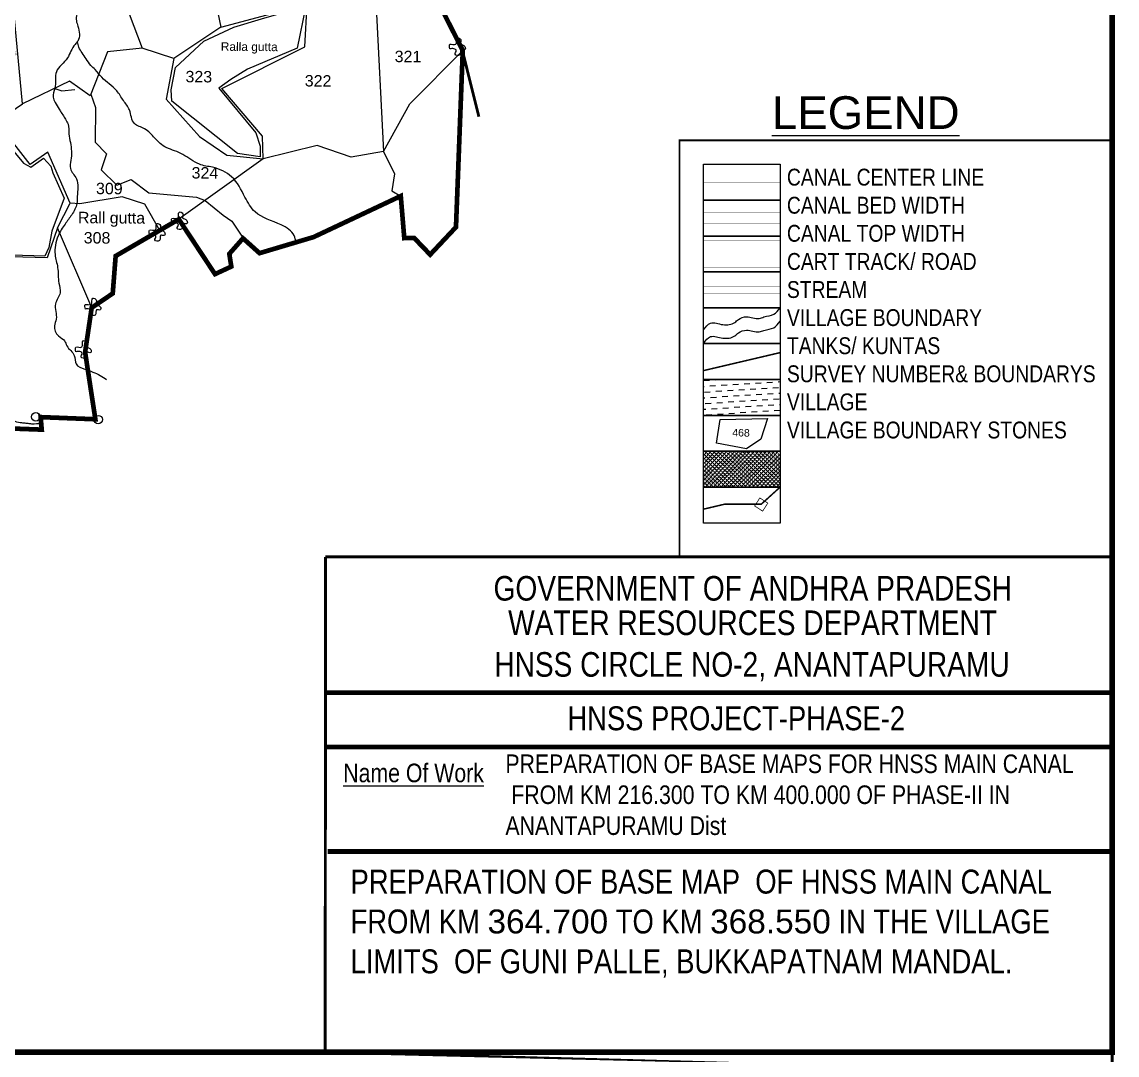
# Model space of a CAD drawing. Header units: feet. Extents: x 810988 to 816268, y 1577255 to 1582517.
# Drawn here: x 814308 to 816178, y 1578014 to 1579777 of the extents above; entities that cross this region are included whole.
import ezdxf
from ezdxf.enums import TextEntityAlignment as Align

# ---------------------------------------------------------------- set-up
doc = ezdxf.new("R2010")
doc.units = ezdxf.units.FT
doc.header["$LTSCALE"] = 15
doc.header["$MEASUREMENT"] = 0
doc.linetypes.add('ACAD_ISO02W100', pattern=[15, 12, -3])
doc.linetypes.add('HIDDEN2', pattern=[0.1875, 0.125, -0.0625])
for name, color, linetype in [('CANAL1', 7, 'Continuous'), ('CSMark', 72, 'Continuous'), ('FRAME 025', 7, 'Continuous'), ('HILL', 17, 'Continuous'), ('PLOT', 7, 'Continuous'), ('PLOT NO', 7, 'Continuous'), ('ROADS', 6, 'HIDDEN2'), ('STRUCTURE', 5, 'Continuous'), ('TABLE', 7, 'Continuous'), ('tank', 4, 'Continuous'), ('TANKS-STREAM', 4, 'Continuous'), ('TEXT', 1, 'Continuous'), ('text2', 7, 'Continuous'), ('TITLEBLOCK', 7, 'Continuous'), ('VILLAGE', 30, 'Continuous'), ('VILLAGE STONES', 240, 'Continuous')]:
    doc.layers.add(name, color=color, linetype=linetype)
doc.layers.add('VILLAGE BOUNDRY', color=5, linetype='HIDDEN2', lineweight=100)
doc.styles.add('A', font='arial.ttf')
doc.styles.add('ARIALN', font='ARIALN.TTF')
doc.styles.get("Standard").update_dxf_attribs({"font": 'arial.ttf'})
doc.linetypes.add('DOTS', pattern='A,1e-06,-3,["●",Standard,S=3,R=0,X=-1.25,Y=-1.25],-3', length=6.000001)
doc.dimstyles.get("Standard").update_dxf_attribs({"dimtxt": 0.18, "dimasz": 35, "dimexe": 0.18, "dimexo": 0.0625, "dimgap": 0.09, "dimtad": 0, "dimtih": 1, "dimtoh": 1, "dimdec": 4, "dimzin": 0, "dimdsep": 46, "dimtxsty": 'Standard', "dimcen": 0.09, "dimadec": 0, "dimazin": 0, "dimtfac": 1, "dimtdec": 4, "dimtofl": 0, "dimtmove": 0, "dimatfit": 3, "dimfxl": 1, "dimtolj": 1, "dimtzin": 0, "dimarcsym": 0})

# ---------------------------------------------------------------- blocks, each defined once
blk = doc.blocks.new('SP')
at = {"layer": 'STRUCTURE'}
h = blk.add_hatch(dxfattribs=at)
h.set_pattern_fill('DASH', color=256, scale=8, style=0)
h.set_pattern_definition([(0, (0, 0), (1, 1), [1, -1])])
edge = h.paths.add_edge_path()
edge.add_spline(control_points=[(769825.6998846318, 1706742.149716115), (769825.2538849328, 1706741.843835173), (769823.8040903579, 1706740.84951941), (769820.9116115965, 1706740.271124796), (769817.0237254978, 1706739.724816793), (769811.4058651323, 1706738.909695662), (769803.9999883493, 1706739.727929385), (769798.3893081942, 1706740.999362314), (769795.6105873373, 1706741.629046613)], knot_values=[0, 0, 0, 0, 1.613557225511201, 5.245130249365884, 8.62497580946186, 13.47012412667009, 22.1902159530602, 30.74637742218671, 30.74637742218671, 30.74637742218671, 30.74637742218671], degree=3, periodic=0)
edge.add_line((769795.6105873375, 1706741.629046612), (769792.6105873379, 1706739.629046612))
edge.add_line((769792.6105873379, 1706739.629046612), (769732.6105873376, 1706739.629046612))
edge.add_line((769732.6105873376, 1706739.629046612), (769729.6105873374, 1706741.629046612))
edge.add_spline(control_points=[(769729.6105873374, 1706741.629046612), (769726.8509375289, 1706740.920438928), (769721.2787648587, 1706739.489647107), (769713.899210699, 1706738.460716713), (769708.2604048095, 1706739.11542709), (769704.3585304887, 1706739.550728751), (769701.4507450095, 1706740.04646792), (769699.9732063155, 1706740.999068337), (769699.5186717048, 1706741.292116404)], knot_values=[0, 0, 0, 0, 8.556161469055684, 17.27625329548356, 22.12140161274031, 25.50124717275726, 29.13282019658805, 30.74637742212953, 30.74637742212953, 30.74637742212953, 30.74637742212953], degree=3, periodic=0)
edge.add_line((769699.5186717048, 1706741.292116404), (769699.5186717048, 1706722.106659352))
edge.add_spline(control_points=[(769699.5212900428, 1706722.10837711), (769699.9672897417, 1706722.414258052), (769701.4170843166, 1706723.408573815), (769704.3095630779, 1706723.986968429), (769708.1974491772, 1706724.533276432), (769713.8153095418, 1706725.348397563), (769721.2211863253, 1706724.530163841), (769726.8318664806, 1706723.258730911), (769729.6105873373, 1706722.629046612)], knot_values=[0, 0, 0, 0, 1.613557225511201, 5.245130249365884, 8.62497580946186, 13.47012412667009, 22.1902159530602, 30.74637742218671, 30.74637742218671, 30.74637742218671, 30.74637742218671], degree=3, periodic=0)
edge.add_line((769729.610587337, 1706722.629046612), (769732.6105873372, 1706724.629046612))
edge.add_line((769732.6105873372, 1706724.629046612), (769792.6105873372, 1706724.629046612))
edge.add_line((769792.6105873372, 1706724.629046612), (769795.6105873372, 1706722.629046612))
edge.add_spline(control_points=[(769795.6105873372, 1706722.629046612), (769798.3702371457, 1706723.337654297), (769803.9424098157, 1706724.768446117), (769811.3219639753, 1706725.797376512), (769816.9607698652, 1706725.142666135), (769820.8626441859, 1706724.707364474), (769823.7704296648, 1706724.211625304), (769825.247968359, 1706723.259024888), (769825.7025029698, 1706722.965976821)], knot_values=[0, 0, 0, 0, 8.556161469055684, 17.27625329548356, 22.12140161274031, 25.50124717275726, 29.13282019658805, 30.74637742212953, 30.74637742212953, 30.74637742212953, 30.74637742212953], degree=3, periodic=0)
edge.add_line((769825.7025029698, 1706722.965976821), (769825.6998846318, 1706742.149716115))
h.paths.add_polyline_path([(769764.1611842603, 1706732.129046612, -1), (769761.0599904143, 1706732.129046612, -1)], flags=0)
h.paths.add_polyline_path([(769761.0599904143, 1706732.129046612, 1), (769764.1611842603, 1706732.129046612, 1)], flags=16)
at = {"layer": 'STRUCTURE', "const_width": 0.6280741461245082}
for points in [[(769726.6105873373, 1706747.629046612), (769726.6105873373, 1706743.629046612), (769732.6105873373, 1706739.629046612), (769792.6105873373, 1706739.629046612), (769798.6105873373, 1706743.629046612), (769798.6105873373, 1706747.629046612)], [(769726.6105873373, 1706716.629046612), (769726.6105873373, 1706720.629046612), (769732.6105873373, 1706724.629046612), (769792.6105873373, 1706724.629046612), (769798.6105873373, 1706720.629046612), (769798.6105873373, 1706716.629046612)]]:
    blk.add_lwpolyline(points, dxfattribs=at)
at = {"layer": 'STRUCTURE', "color": 3}
blk.add_lwpolyline([(769732.6105873373, 1706724.629046612), (769792.6105873373, 1706724.629046612)], dxfattribs=at)
blk.add_lwpolyline([(769732.6105873373, 1706724.629046612), (769792.6105873373, 1706724.629046612)], dxfattribs=at)
at = {"layer": 'STRUCTURE', "color": 0}
blk.add_circle((769762.6105873373, 1706732.129046612), 1.550596922985278, dxfattribs=at)
at = {"layer": 'STRUCTURE'}
for points in [[(769699.5186717048, 1706741.292116404), (769700.9097938648, 1706740.474592058), (769704.4282628357, 1706739.575315278), (769707.783299273, 1706739.166553105), (769712.611174137, 1706738.757790932), (769721.284772164, 1706739.657067712), (769729.6105873374, 1706741.629046612)], [(769699.5212900428, 1706722.10837711), (769700.8885521383, 1706722.96520923), (769704.3799676977, 1706723.964378895), (769707.7219941987, 1706724.468576154), (769712.536261067, 1706725.014741639), (769721.2319618064, 1706724.362982395), (769729.6105873373, 1706722.629046612)], [(769825.6998846318, 1706742.149716115), (769824.3326225362, 1706741.292883995), (769820.8412069769, 1706740.29371433), (769817.4991804758, 1706739.789517071), (769812.6849136075, 1706739.243351586), (769803.9892128682, 1706739.89511083), (769795.6105873373, 1706741.629046613)], [(769825.7025029698, 1706722.965976821), (769824.3113808098, 1706723.783501166), (769820.7929118389, 1706724.682777947), (769817.4378754016, 1706725.09154012), (769812.6100005376, 1706725.500302293), (769803.9364025106, 1706724.601025512), (769795.6105873372, 1706722.629046612)]]:
    blk.add_spline(points, degree=3, dxfattribs=at)
at = {"layer": 'STRUCTURE', "color": 0}
blk.add_text('STREAM', height=5, dxfattribs=at).set_placement((769684.2926106098, 1706732.094091512), align=Align.MIDDLE_CENTER)
for points in [[(769727.4360020272, 1706732.129046612), (769700.7611537643, 1706732.129046612)], [(769824.3666876926, 1706732.129046612), (769800.5131945858, 1706732.129046612)]]:
    blk.add_leader(points, dimstyle='Standard', override={"dimasz": 10, "dimgap": 0.09, "dimtad": 0}, dxfattribs=at)

msp = doc.modelspace()

# ---------------------------------------------------------------- hatches: boundary and pattern name
at = {"layer": 'tank'}
h = msp.add_hatch(dxfattribs=at)
h.set_pattern_fill('DASH', color=256, scale=77.76325537495768, angle=3.540536199359491, style=0)
h.set_pattern_definition([(3.540536199359492, (320570.8938304806, 493001.993240368), (9.101573376827833, 10.3021349010622), [9.72040692186971, -9.72040692186971])])
h.paths.add_polyline_path([(815471.9643763278, 1579166.34868265), (815602.5405417093, 1579166.34868265), (815602.5405417093, 1579105.123123745), (815471.9643763278, 1579105.123123745)])
at = {"layer": 'VILLAGE', "linetype": 'Continuous'}
h = msp.add_hatch(dxfattribs=at)
h.set_pattern_fill('SACNCR', color=256, scale=52.23097327089438, angle=1.530319929093559, style=0)
h.set_pattern_definition([(46.53031992909357, (320570.8938304806, 493001.993240368), (-3.553690313155244, 3.368753931092181), []), (46.53031992909357, (320574.3550526164, 493002.0857085593), (-3.553690313155244, 3.368753931092181), [0, -4.896653744146348])])
h.paths.add_polyline_path([(815471.9643763278, 1579043.897564839), (815602.5405417093, 1579043.897564839), (815602.5405417093, 1578982.672005934), (815471.9643763278, 1578982.672005934)])

# ---------------------------------------------------------------- linework, layer by layer
at = {"layer": 'CANAL1', "color": 1, "linetype": 'HIDDEN2', "ltscale": 100, "const_width": 0.6400000000000001}
msp.add_lwpolyline([(815471.9643763278, 1579503.089256629), (815602.5405417093, 1579503.089256629)], dxfattribs=at)
at = {"layer": 'CANAL1', "color": 5, "ltscale": 100, "const_width": 0.6400000000000001}
for points in [[(815602.5405417093, 1579451.463697724), (815471.9643763278, 1579451.463697724)], [(815602.5405417093, 1579432.263697723), (815471.9643763278, 1579432.263697723)]]:
    msp.add_lwpolyline(points, dxfattribs=at)
at = {"layer": 'CANAL1', "color": 1, "ltscale": 100, "const_width": 0.6400000000000001}
for points in [[(815602.5405417093, 1579403.038138818), (815471.9643763278, 1579403.038138818)], [(815602.5405417093, 1579358.238138818), (815471.9643763278, 1579358.238138818)]]:
    msp.add_lwpolyline(points, dxfattribs=at)
at = {"layer": 'CSMark', "color": 5, "const_width": 3.2}
msp.add_lwpolyline([(816169.7245630608, 1579574.505845165), (815430.94985297, 1579574.505845165), (815430.94985297, 1578863.635671076), (816169.7245630608, 1578863.635671076)], close=True, dxfattribs=at)
at = {"layer": 'CSMark', "color": 5, "const_width": 5}
for points in [[(816169.4833407077, 1578863.635671076), (816169.4833407089, 1578018.697810732), (814826.0460013024, 1578018.810956524), (814826.8332752325, 1578863.635671076)], [(814826.2872236543, 1578863.635671076), (816169.7245630608, 1578863.635671076)]]:
    msp.add_lwpolyline(points, dxfattribs=at)
at = {"layer": 'FRAME 025', "lineweight": -3, "const_width": 8.161089573577247}
for points in [[(814826.0460013024, 1578631.913586949), (816169.4833407089, 1578631.913586949)], [(814826.0460013024, 1578539.238467407), (816169.4833407089, 1578539.238467407)], [(814830.3814563161, 1578361.109890221), (816173.8187957226, 1578361.109890221)]]:
    msp.add_lwpolyline(points, dxfattribs=at)
at = {"layer": 'HILL'}
for points in [[(814618.7172144662, 1579743.67277813), (814670.3546389751, 1579767.575892822), (814717.2395490016, 1579781.575624454), (814746.7121619335, 1579790.376082242), (814792.6588092797, 1579801.030285795), (814778.3214733017, 1579731.523283503), (814693.6428511739, 1579695.929418572), (814665.153432123, 1579678.439342891), (814644.736250307, 1579663.526341753), (814707.6207664637, 1579587.257528749), (814714.8285414746, 1579564.417384405), (814714.9176153468, 1579546.539383462), (814676.5996061856, 1579551.980150293), (814564.0485328449, 1579641.38527544), (814563.0229365213, 1579660.86713972), (814570.7129494908, 1579698.785899649), (814618.7172144662, 1579743.67277813)], [(814277.6913813265, 1579575.94845075), (814310.9201312162, 1579535.667084244), (814323.342592157, 1579528.632548442), (814345.3257038431, 1579543.9613639), (814357.9790973082, 1579530.701518126), (814360.9386612516, 1579519.102671933), (814380.487385668, 1579475.589077047), (814359.6379737275, 1579419.622529526), (814354.1642709431, 1579391.927817745), (814347.6344703736, 1579377.07600462), (814290.481707439, 1579378.292753334)]]:
    msp.add_lwpolyline(points, dxfattribs=at)
at = {"layer": 'PLOT'}
for points in [[(814581.8003170427, 1580025.165552085), (814609.3011047053, 1580008.852295175), (814625.8078807204, 1580006.742724306), (814638.1640621666, 1579941.772966444), (814642.4164413251, 1579900.850350157), (814645.1286456819, 1579879.361272484), (814635.0974849687, 1579830.77134329), (814648.0353902882, 1579767.504776638), (814795.5874029024, 1579806.863148349), (814912.2792050665, 1579812.293422696), (814916.2272182051, 1579846.698123418), (814933.5662361265, 1579917.378072509), (814919.510275515, 1579943.658434276), (814900.1553076627, 1579945.788282106), (814882.9170473702, 1579998.849215949)], [(814458.0271783348, 1579971.7278796), (814474.7948705233, 1579969.162441939), (814495.2469855105, 1579959.145216108), (814500.0991747578, 1579893.429423638), (814507.221306223, 1579796.970590434), (814502.9381299291, 1579792.053004122), (814491.2728104511, 1579790.617341203), (814513.4103119529, 1579731.655083812), (814454.3322665686, 1579725.747759299), (814425.1487099635, 1579650.151301012), (814389.8548016275, 1579675.208086389), (814309.1659686562, 1579636.723124058)], [(814152.76939906, 1579646.40944676), (814245.4660192573, 1579593.502073531), (814309.1659686562, 1579636.723124058), (814281.4085894286, 1579934.950177859)], [(814925.8611356468, 1579555.498600999), (814870.6634895608, 1579546.041570268), (814812.2498647218, 1579565.580243918), (814720.3564111259, 1579543.216758484), (814719.066881614, 1579581.671787433), (814649.7845048456, 1579663.108432707), (814791.1093296742, 1579734.239510452), (814795.5874029024, 1579806.863148349)], [(814912.2792050665, 1579812.293422696), (814925.8611356468, 1579555.498600999), (814970.4785463702, 1579636.700399583), (815060.9259254874, 1579727.805883864)], [(814648.0353902882, 1579767.504776638), (814567.4919433333, 1579714.123694791), (814513.4103119529, 1579731.655083812)], [(814567.4919433333, 1579714.123694791), (814554.4259593359, 1579644.460267453), (814611.8038149475, 1579581.279199111), (814658.0722483158, 1579548.992706567), (814720.3564111259, 1579543.216758484), (814576.1983076449, 1579439.801015468)], [(814364.6066914888, 1579663.165867759), (814376.4250217673, 1579658.947904945), (814398.6684686397, 1579661.055584672)], [(814426.2545405086, 1579653.015820708), (814434.1136421282, 1579630.383475313), (814433.2439724077, 1579571.227532901), (814452.6388293906, 1579551.268299624), (814443.92344987, 1579524.43838938), (814470.4558017901, 1579498.146114648), (814494.9746192319, 1579507.607726978), (814525.3221407377, 1579484.981806909), (814606.6987789472, 1579477.455409216), (814621.0406551891, 1579471.969895176), (814651.8559230989, 1579446.769870817), (814666.5904094732, 1579436.804521362), (814685.8169093096, 1579407.304844577)], [(814427.4812196258, 1579288.825384), (814368.8974139849, 1579425.392244712), (814390.5596636849, 1579467.275990034), (814352.5765391226, 1579554.591005519), (814322.3792331477, 1579533.430887351), (814290.8017484857, 1579574.131838585), (814245.4660192573, 1579593.502073531)], [(814925.8611356468, 1579555.498600999), (814944.5501050482, 1579517.16861865), (814939.615887151, 1579488.406812356), (814955.096684768, 1579479.444422678)], [(814543.579902049, 1579420.835717498), (814518.3084497894, 1579465.850205567), (814479.2880525818, 1579477.955730257), (814407.0905586862, 1579466.28351127), (814390.5596636849, 1579467.275990034)], [(814368.8974139849, 1579425.392244712), (814351.6074716698, 1579374.119052158), (814289.4507162985, 1579375.711622334), (814261.5393128014, 1579336.232211882), (814228.117644035, 1579331.294729552), (814185.5461700198, 1579253.966518005), (814153.9343672809, 1579236.798002354), (814153.5587113248, 1579121.368176054), (814142.2307797959, 1579075.284959514)]]:
    msp.add_lwpolyline(points, dxfattribs=at)
at = {"layer": 'PLOT NO'}
for points in [[(815471.9643763278, 1579533.702036081), (815602.5405417093, 1579533.702036081), (815602.5405417093, 1579472.476477176), (815471.9643763278, 1579472.476477176)], [(815471.9643763278, 1579472.476477176), (815602.5405417093, 1579472.476477176), (815602.5405417093, 1579411.250918271), (815471.9643763278, 1579411.250918271)], [(815471.9643763278, 1579411.250918271), (815602.5405417093, 1579411.250918271), (815602.5405417093, 1579350.025359366), (815471.9643763278, 1579350.025359366)], [(815471.9643763278, 1579350.025359366), (815602.5405417093, 1579350.025359366), (815602.5405417093, 1579288.79980046), (815471.9643763278, 1579288.79980046)], [(815471.9643763278, 1579288.79980046), (815602.5405417093, 1579288.79980046), (815602.5405417093, 1579227.574241555), (815471.9643763278, 1579227.574241555)], [(815471.9643763278, 1579227.574241555), (815602.5405417093, 1579227.574241555), (815602.5405417093, 1579166.34868265), (815471.9643763278, 1579166.34868265)], [(815471.9643763278, 1579166.34868265), (815602.5405417093, 1579166.34868265), (815602.5405417093, 1579105.123123745), (815471.9643763278, 1579105.123123745)], [(815471.9643763278, 1579105.123123745), (815602.5405417093, 1579105.123123745), (815602.5405417093, 1579043.897564839), (815471.9643763278, 1579043.897564839)], [(815471.9643763278, 1579043.897564839), (815602.5405417093, 1579043.897564839), (815602.5405417093, 1578982.672005934), (815471.9643763278, 1578982.672005934)], [(815471.9643763278, 1578982.672005934), (815602.5405417093, 1578982.672005934), (815602.5405417093, 1578921.446447029), (815471.9643763278, 1578921.446447029)]]:
    msp.add_lwpolyline(points, close=True, dxfattribs=at)
msp.add_lwpolyline([(815493.8326884094, 1579057.552498834), (815500.5257426557, 1579097.91047792), (815581.1437041481, 1579099.700574767), (815569.4987708381, 1579064.344187091), (815545.15995435, 1579048.146561198), (815493.8326884094, 1579057.552498834)], dxfattribs=at)
at = {"layer": 'PLOT NO', "color": 4}
for points in [[(815471.9643763278, 1579250.909393265), (815483.9477153984, 1579262.447567845), (815504.9264128064, 1579260.009830247), (815525.4173800211, 1579263.910038045), (815531.4345188134, 1579268.785369608), (815545.2580403113, 1579273.498108727), (815556.1539808215, 1579271.710453639), (815566.8873446005, 1579270.572881062), (815575.0185808112, 1579273.173067471), (815591.9319600707, 1579277.723214146), (815602.5405417093, 1579288.79980046)], [(815471.9643763278, 1579227.981297197), (815483.9477153984, 1579239.519471777), (815504.9264128064, 1579237.081734179), (815525.4173800211, 1579240.981941977), (815531.4345188134, 1579245.85727354), (815545.2580403113, 1579250.570012659), (815556.1539808215, 1579248.782357571), (815566.8873446005, 1579247.644784994), (815575.0185808112, 1579250.244971403), (815591.9319600707, 1579254.795118078), (815602.5405417093, 1579265.871704392)]]:
    msp.add_spline(points, degree=3, dxfattribs=at)
at = {"layer": 'ROADS', "linetype": 'DOTS', "ltscale": 0.3, "const_width": 0.6400000000000001}
msp.add_lwpolyline([(815471.9643763278, 1579325.812579913), (815602.5405417093, 1579325.812579913)], dxfattribs=at)
at = {"layer": 'ROADS', "linetype": 'HIDDEN2', "ltscale": 5, "const_width": 0.6400000000000001}
msp.add_lwpolyline([(815471.9643763278, 1579313.012579913), (815602.5405417093, 1579313.012579913)], dxfattribs=at)
at = {"layer": 'TANKS-STREAM'}
for points in [[(814975.0854136399, 1580075.628092832), (814957.6191466936, 1580068.56765172), (814935.1465360384, 1580061.616450938), (814920.1830755977, 1580058.116684969), (814908.9981766491, 1580051.643398117), (814887.0109358645, 1580040.301465566), (814862.5800226136, 1580033.427796351), (814847.1454282044, 1580026.172416918), (814826.4617063327, 1580024.09402134), (814810.5000815528, 1580024.702196669), (814792.7055645081, 1580017.493694415), (814777.1215594108, 1580018.964663398), (814761.7373200213, 1580013.757696002), (814743.4972706154, 1580007.211037088), (814731.3861005671, 1579996.77799359), (814714.658481673, 1579994.053293504), (814696.2963725711, 1579987.754702299), (814683.4957121579, 1579986.957292736), (814664.5456559397, 1579984.990297366), (814650.2622444378, 1579977.920786285), (814632.3845405538, 1579972.162138162), (814621.9606652973, 1579966.252865697), (814609.4898437117, 1579959.993252638), (814600.8852941525, 1579950.9051496), (814590.3179237777, 1579944.303723824), (814569.3156134664, 1579932.212896666), (814551.6289294463, 1579920.293960874), (814538.3260489731, 1579911.857589663), (814520.7000075656, 1579904.688276198), (814502.615582285, 1579895.361027388), (814478.4155191529, 1579887.625102175), (814460.3264387079, 1579876.484427409), (814436.9110942293, 1579867.75426387), (814422.8026298883, 1579859.748706514), (814407.387084351, 1579845.506175031), (814391.9340341248, 1579843.243739944), (814401.7641870867, 1579834.079249325), (814404.6483110397, 1579822.196184827), (814404.4948983744, 1579800.647161418), (814401.3686907694, 1579778.52608237), (814404.0695317951, 1579769.065466764), (814403.6916096124, 1579743.761508863), (814399.1004597625, 1579738.258432153), (814392.0910950624, 1579726.643446186), (814386.0709113991, 1579715.021561223), (814367.3009244449, 1579691.62805666), (814364.6066914886, 1579663.165867759), (814361.6390907738, 1579648.400708562), (814365.3315177263, 1579638.88448184), (814371.9798494217, 1579627.567838724), (814375.5026584688, 1579622.006996795), (814385.2863649171, 1579606.318422905), (814387.2358555023, 1579602.152579138), (814388.6993917602, 1579585.337085617), (814391.1679331296, 1579570.689098648), (814392.007751754, 1579540.425765257), (814391.1970913222, 1579526.567210642), (814401.392406396, 1579509.075280388), (814402.9539809246, 1579478.491580127), (814402.2385245294, 1579466.574816784), (814393.4820845305, 1579447.630813068), (814381.9812812984, 1579431.715379912), (814370.0800353803, 1579411.296504989), (814364.8731299664, 1579379.694427433), (814369.3422573672, 1579357.621821315), (814371.6432882667, 1579330.94335165), (814373.6620717938, 1579314.576052591), (814365.6969264819, 1579295.436043498), (814366.9452755622, 1579269.604340779), (814363.9294412866, 1579258.20368281), (814370.6678996367, 1579240.752403454), (814381.3416032416, 1579232.238430575), (814385.1526125198, 1579223.773314863), (814397.7238889298, 1579207.376147781), (814400.7886421687, 1579192.939463224), (814415.8588734736, 1579184.042583863), (814442.0018728976, 1579173.308985302), (814453.0386933637, 1579166.374585154)], [(814391.3173269756, 1579849.595346127), (814367.7817951475, 1579845.998327772), (814362.4622303288, 1579841.89974212), (814338.4009611191, 1579835.317561316), (814315.8549181208, 1579834.788662518), (814291.2024406707, 1579829.724415103), (814279.4392412135, 1579824.706772181), (814271.1424005177, 1579822.467757686), (814263.0871530825, 1579821.835695439), (814255.2618627048, 1579821.201996074), (814240.3158765889, 1579821.997809617), (814232.2589933912, 1579821.135980893), (814220.2950061804, 1579820.761524025), (814209.025982225, 1579821.071529032), (814191.6714112414, 1579823.498795736), (814175.0989979724, 1579822.008181627), (814162.2814444889, 1579821.999441728), (814142.6575428316, 1579835.154187978), (814135.2921518633, 1579840.105953255), (814128.6395826731, 1579844.963481758), (814121.3956242487, 1579853.611557644), (814103.244448175, 1579866.059568444), (814095.1525339878, 1579874.37902202), (814088.1078904342, 1579881.577862144), (814082.256323435, 1579886.251589418), (814073.569168136, 1579891.459014391), (814063.8638409867, 1579895.290394523), (814054.5141683718, 1579897.049458121), (814046.4189690744, 1579893.523332265), (814034.1460497555, 1579897.975589076), (814027.1993006923, 1579899.093937323), (814015.3072375992, 1579900.021920788), (814003.6457341718, 1579898.07269794), (813995.0420689011, 1579896.5140057), (813984.5276907205, 1579897.479654052), (813975.8197138323, 1579900.267810919), (813968.233081375, 1579900.86629806), (813956.1615515826, 1579901.818585573), (813954.6282481404, 1579899.497313969), (813953.5423942651, 1579897.27809705), (813947.3241371574, 1579900.529194569), (813941.8147134429, 1579903.151712487), (813925.614873376, 1579895.498003569), (813917.4431757312, 1579887.360935387), (813913.4074409363, 1579884.093751587), (813904.6968225925, 1579876.458084769), (813897.7992897186, 1579868.674828181), (813890.9037845702, 1579861.176394897), (813882.0301569335, 1579856.112939774), (813866.6568019727, 1579844.193400222), (813857.4644848792, 1579834.432841928), (813848.300737528, 1579828.659433005), (813842.2828722874, 1579824.287666257), (813826.1913402375, 1579811.658365962), (813814.0966273417, 1579794.65578422), (813811.346986695, 1579788.836711733), (813809.2997431649, 1579781.588525135), (813810.946078807, 1579766.741205119), (813812.7252089076, 1579760.581692588), (813814.4719258819, 1579749.869288573), (813815.1020498715, 1579742.352056977), (813813.8833540685, 1579731.205414666), (813813.3871608683, 1579725.517450489), (813817.3121872025, 1579702.59597449), (813811.7136825621, 1579684.423117277), (813811.417683468, 1579674.863480072), (813814.0953848267, 1579666.8763215), (813817.8086455523, 1579644.311649131), (813817.7536602032, 1579638.270581067), (813816.9647100231, 1579623.4783815), (813816.6719525087, 1579614.374070999), (813820.9788311437, 1579611.15618617), (813821.5911275129, 1579601.134807925), (813818.0726133679, 1579587.04491522), (813818.8237679767, 1579576.106215188), (813819.7455728619, 1579564.23802368), (813813.4415985272, 1579555.034765642), (813798.5297170692, 1579526.662110641), (813794.0354078637, 1579517.244960252), (813785.9117506236, 1579506.848453278), (813780.8395662012, 1579501.054253352), (813777.5684590203, 1579493.839868288), (813772.4676500882, 1579484.02494278), (813770.3192631366, 1579466.038071923), (813774.0838034983, 1579457.768403614), (813779.4281720546, 1579445.265549852), (813783.3382915759, 1579429.154070423), (813785.0019722407, 1579408.434552717), (813793.5396671214, 1579394.00659133), (813795.2258853032, 1579386.08140075), (813795.3481119549, 1579381.016097565), (813792.7753028207, 1579375.653444533), (813788.9435177583, 1579368.755430416), (813785.714207154, 1579362.884363381), (813783.4750416058, 1579359.893283346), (813776.3016752583, 1579353.613848539), (813770.7157756501, 1579347.797841741), (813766.8744963619, 1579342.285951026), (813764.1832978321, 1579331.837774105), (813760.1312746017, 1579321.364807236), (813754.6953424453, 1579316.01074434), (813747.2826258941, 1579312.373696728), (813738.7458829031, 1579310.447668528), (813729.9351130783, 1579309.942747151), (813713.9631771258, 1579312.390160821), (813706.4223482452, 1579319.476509404), (813703.6198113912, 1579324.889299052), (813699.4232617426, 1579334.001758414), (813699.4656937147, 1579339.961941407), (813699.7781109728, 1579343.933323875), (813693.2330821006, 1579362.446974686), (813691.0643329136, 1579372.245824682), (813688.250041973, 1579389.596343791), (813686.06058217, 1579396.460205512), (813686.3902215314, 1579403.445998107), (813678.8683685423, 1579428.377330172), (813674.2419922415, 1579439.855680774), (813670.5393293387, 1579448.818975204), (813670.4292172061, 1579455.404753943), (813670.4816765797, 1579462.773430232), (813671.8588286395, 1579477.903893528), (813668.1795411954, 1579489.710591544), (813669.5622755731, 1579507.74760695), (813672.9253934087, 1579522.010695425), (813675.4878143212, 1579529.511958917), (813677.0215876867, 1579533.511452822), (813676.3188453107, 1579540.534641366), (813677.1197270291, 1579547.296540149), (813677.7569023913, 1579564.220094043), (813683.1234168814, 1579577.967674543), (813687.2017674968, 1579586.962031941), (813691.5487402644, 1579598.461003986), (813692.8531471079, 1579605.469903153), (813688.1989273654, 1579621.294030266), (813681.9911219145, 1579630.361617275), (813668.9954427736, 1579637.472322183), (813628.3532697036, 1579640.682677576), (813615.80044809, 1579639.518743049), (813609.2704905682, 1579638.562665639), (813588.8109605876, 1579654.49923943), (813582.818610021, 1579677.394645522), (813576.8367865134, 1579682.951530937), (813536.7838151285, 1579695.518577475), (813513.2192116645, 1579702.455742761), (813495.3131367026, 1579704.049743913), (813486.9209520533, 1579707.896507893), (813466.58632061, 1579707.048806916), (813445.0073256794, 1579706.701112526), (813426.6949099365, 1579707.082143219), (813412.1565358659, 1579708.940191778)], [(814776.3974869038, 1579400.541834742), (814773.0157789573, 1579412.148779708), (814751.0886448264, 1579430.073116951), (814706.4266253148, 1579452.423559112), (814689.1740557828, 1579477.421795518), (814666.3014392736, 1579512.410149589), (814633.6475201442, 1579528.493559361), (814611.2733319328, 1579533.627900173), (814596.7476474374, 1579541.9047678), (814569.1065197394, 1579556.671382139), (814554.9162328028, 1579562.102790077), (814535.1106160919, 1579578.2352291), (814517.705351318, 1579594.153651133), (814500.339285636, 1579603.161400677), (814491.9667131271, 1579626.319623627), (814481.7650152931, 1579642.383546829), (814470.1458294102, 1579659.168365251), (814444.6967087981, 1579682.092686741), (814433.4078623869, 1579695.321564142), (814426.1195095758, 1579702.447403007), (814418.1074066033, 1579713.575251401), (814411.1426696636, 1579723.641110148), (814405.7589452093, 1579733.344393183), (814403.0148683749, 1579742.806410698)], [(814341.3092840259, 1579091.551619303), (814325.063378719, 1579090.40168169), (814319.0274658675, 1579091.130456745), (814312.0314274083, 1579092.003303068), (814308.189338499, 1579092.304977398), (814285.0193006124, 1579096.99646183), (814277.3386599969, 1579098.148428463), (814260.2271776719, 1579105.265749898), (814249.9508406203, 1579108.219436401), (814245.7084630241, 1579110.169965063), (814218.6623099076, 1579116.388573966), (814207.9013353526, 1579115.588060962), (814201.0957720754, 1579115.417174322), (814193.1898164789, 1579114.81567283), (814184.6424849514, 1579116.630769258), (814172.1522304111, 1579119.570396342), (814164.0422464067, 1579121.163117227), (814157.6771529852, 1579121.208431854), (814150.43424272, 1579121.259995869), (814134.4666952774, 1579129.048592489), (814121.2139608177, 1579136.444162404), (814106.0649101608, 1579135.894151127), (814100.8362988171, 1579141.413524837), (814080.0368993572, 1579148.797921531), (814072.1481152582, 1579150.608404718), (814060.5264953568, 1579152.226125781), (814049.5726045537, 1579155.154815123), (814035.7826119843, 1579160.515802281), (814006.9326651378, 1579168.264810008), (813992.2726612907, 1579174.728451025), (813973.691588626, 1579185.386359924), (813961.0365167004, 1579196.002080204), (813954.0708192701, 1579204.16511442), (813949.3601173979, 1579215.635014988), (813940.192750882, 1579233.08067633), (813933.460741622, 1579243.215629867), (813928.2258856115, 1579247.857849955), (813917.7265138287, 1579252.976148432), (813905.019926876, 1579256.355839562), (813896.9687223115, 1579257.513639042), (813894.047487937, 1579256.653292064), (813888.9836934443, 1579254.496497465), (813883.9138390796, 1579251.462623046), (813870.4247449142, 1579245.640009364), (813867.7737543639, 1579243.246775474), (813863.376312331, 1579242.181696994), (813850.834542764, 1579237.885294928), (813839.8744072942, 1579239.936830649), (813830.228059552, 1579241.540489276), (813822.7735006422, 1579242.690020109), (813811.573617665, 1579241.892631798), (813808.2627030477, 1579239.284758989), (813804.07534876, 1579236.902462841), (813789.8277148373, 1579239.635264052), (813779.530625768, 1579242.340015503), (813761.2528180256, 1579247.5563561), (813754.2480943678, 1579250.237593297), (813733.4143524481, 1579252.798095745), (813712.8468959983, 1579261.935162222), (813706.5069633664, 1579265.488789575), (813705.2431297661, 1579272.953444969), (813705.9701789232, 1579282.596771757), (813709.9568119312, 1579287.611940892), (813713.3083136756, 1579295.92086157), (813712.4881251185, 1579302.763902508), (813715.8250443747, 1579311.561312968)]]:
    msp.add_spline(points, degree=3, dxfattribs=at)
at = {"layer": 'text2', "color": 5, "linetype": 'Continuous', "const_width": 10}
msp.add_lwpolyline([(816169.4833407089, 1582512.16493577), (810993.3595400301, 1582512.16493577), (810993.3595400301, 1578018.697810732), (816169.4833407089, 1578018.697810732)], close=True, dxfattribs=at)
at = {"layer": 'VILLAGE BOUNDRY', "lineweight": -3, "ltscale": 5, "const_width": 8}
msp.add_lwpolyline([(814997.2470513203, 1579853.117936013), (815060.9259254874, 1579727.805883864), (815049.3702291782, 1579426.421558359), (815005.2674306558, 1579379.481192392), (814978.1391625284, 1579407.729519783), (814961.0884696076, 1579407.600414944), (814955.096684768, 1579479.444422678), (814806.4515193782, 1579409.496616406), (814714.0421192009, 1579381.9626739), (814685.8169093096, 1579407.304844577), (814662.4489928309, 1579380.789640304), (814665.8220241814, 1579359.118407734), (814638.0156388516, 1579346.227295208), (814576.1983076449, 1579439.801015468), (814468.4220900876, 1579377.136760648), (814463.432056622, 1579313.237325964), (814427.4812196258, 1579288.825384), (814416.2713181427, 1579213.084496586), (814433.781024383, 1579098.587888564), (814340.3914416868, 1579102.231309988), (814342.2271263651, 1579080.871928617), (814212.3669620929, 1579085.707072451)], dxfattribs=at)
msp.add_lwpolyline([(814997.2470513203, 1579853.117936013), (815060.9259254874, 1579727.805883864), (815049.3702291782, 1579426.421558359), (815005.2674306558, 1579379.481192392), (814978.1391625284, 1579407.729519783), (814961.0884696076, 1579407.600414944), (814955.096684768, 1579479.444422678), (814806.4515193782, 1579409.496616406), (814714.0421192009, 1579381.9626739), (814685.8169093096, 1579407.304844577), (814662.4489928309, 1579380.789640304), (814665.8220241814, 1579359.118407734), (814638.0156388516, 1579346.227295208), (814576.1983076449, 1579439.801015468), (814468.4220900876, 1579377.136760648), (814463.432056622, 1579313.237325964), (814427.4812196258, 1579288.825384), (814416.2713181427, 1579213.084496586), (814433.781024383, 1579098.587888564), (814340.3914416868, 1579102.231309988), (814342.2271263651, 1579080.871928617), (814212.3669620929, 1579085.707072451)], dxfattribs=at)
at = {"layer": 'VILLAGE BOUNDRY', "lineweight": -3, "ltscale": 25, "const_width": 4.853965939447278}
msp.add_lwpolyline([(815059.5118614823, 1579730.924252309), (815088.4083901448, 1579614.883913088)], dxfattribs=at)
at = {"layer": 'VILLAGE BOUNDRY', "linetype": 'ACAD_ISO02W100', "ltscale": 2, "const_width": 2.56}
for points in [[(815471.9643763278, 1579181.61441828), (815602.5405417093, 1579212.26366852)], [(815471.9643763278, 1578945.196673884), (815508.068763055, 1578953.693565416), (815570.5336227241, 1578953.693565416), (815602.5405417093, 1578982.672005934)]]:
    msp.add_lwpolyline(points, dxfattribs=at)
at = {"layer": 'VILLAGE STONES', "const_width": 1.300438596463381}
msp.add_lwpolyline([(815559.1879096502, 1578950.660094118), (815568.0161756632, 1578964.3093589), (815581.6654404447, 1578955.481092887), (815572.8371744315, 1578941.831828105)], close=True, dxfattribs=at)
at = {"layer": 'VILLAGE STONES'}
for centre in [(814332.2767775481, 1579102.827400076), (814438.5114800351, 1579098.018811184)]:
    msp.add_circle(centre, 7.249030107889809, dxfattribs=at)
for points in [[(815039.1066823348, 1579730.580988508), (815038.9081440915, 1579738.313464095), (815049.185872454, 1579738.620497606), (815051.5452019152, 1579749.249843232), (815057.6134368527, 1579746.291675597), (815057.1850275967, 1579739.577500498), (815064.5073839494, 1579734.582502882), (815064.3418006134, 1579729.133952004), (815058.2555210026, 1579729.557484812), (815055.7802314614, 1579720.449890927), (815047.9216256327, 1579721.393016748), (815049.8694599996, 1579727.716057875), (815045.8318656271, 1579730.786541166), (815038.7537853661, 1579730.565650421)], [(814564.6948479558, 1579433.533619677), (814564.4963097125, 1579441.266095265), (814574.774038075, 1579441.573128776), (814577.1333675364, 1579452.202474401), (814583.2016024739, 1579449.244306767), (814582.7731932177, 1579442.530131667), (814590.0955495703, 1579437.535134051), (814589.9299662344, 1579432.086583174), (814583.8436866236, 1579432.510115982), (814581.3683970824, 1579423.402522096), (814573.5097912537, 1579424.345647917), (814575.4576256205, 1579430.668689044), (814571.4200312481, 1579433.739172335), (814564.3419509871, 1579433.51828159)], [(814526.4684924786, 1579413.662500711), (814526.2699542353, 1579421.394976298), (814536.5476825978, 1579421.702009809), (814538.9070120589, 1579432.331355435), (814544.9752469966, 1579429.373187801), (814544.5468377405, 1579422.6590127), (814551.869194093, 1579417.664015085), (814551.7036107571, 1579412.215464207), (814545.6173311465, 1579412.638997015), (814543.1420416052, 1579403.53140313), (814535.2834357765, 1579404.47452895), (814537.2312701432, 1579410.797570078), (814533.1936757709, 1579413.868053369), (814526.11559551, 1579413.647162623)], [(814416.8402105572, 1579286.494614201), (814416.6416723138, 1579294.227089788), (814426.9194006763, 1579294.534123299), (814429.2787301375, 1579305.163468925), (814435.346965075, 1579302.20530129), (814434.9185558191, 1579295.491126191), (814442.2409121714, 1579290.496128575), (814442.0753288358, 1579285.047577697), (814435.989049225, 1579285.471110504), (814433.5137596837, 1579276.36351662), (814425.6551538551, 1579277.306642441), (814427.6029882219, 1579283.629683567), (814423.5653938495, 1579286.700166858), (814416.4873135885, 1579286.479276113)], [(814400.6411148828, 1579213.870396455), (814400.4425766395, 1579221.602872042), (814410.720305002, 1579221.909905554), (814413.0796344631, 1579232.539251179), (814419.1478694007, 1579229.581083545), (814418.7194601446, 1579222.866908445), (814426.0418164973, 1579217.87191083), (814425.8762331612, 1579212.423359951), (814419.7899535504, 1579212.846892759), (814417.3146640093, 1579203.739298874), (814409.4560581808, 1579204.682424695), (814411.4038925475, 1579211.005465822), (814407.366298175, 1579214.075949113), (814400.2882179139, 1579213.855058368)]]:
    msp.add_spline(points, degree=3, dxfattribs=at)

# ---------------------------------------------------------------- block references
at = {"layer": 'STRUCTURE', "color": 0, "rotation": 114.3666936587667}
msp.add_blockref('SP', (2686546.746809639, 1582763.880868817), dxfattribs=at)

# ---------------------------------------------------------------- texts
at = {"layer": 'PLOT NO'}
for s, height, rotation, p in [('321', 19.51642920873868, 359.5921044969404, (814967.4879442053, 1579717.564087333)), ('323', 19.51642920873868, 359.5921044969404, (814610.3827451268, 1579683.15404941)), ('322', 19.51642920873868, 359.5921044969404, (814814.0105919078, 1579676.039415611)), ('324', 19.51642920873868, 359.5921044969404, (814620.7901293236, 1579518.992292747)), ('309', 19.51642920873868, 359.5921044969404, (814457.6152803971, 1579492.291360724)), ('308', 19.51642920873868, 359.5921044969404, (814436.6566775752, 1579408.174414402)), ('468', 12.8, 358.6877058932393, (815535.975522337, 1579075.628592946))]:
    msp.add_text(s, height=height, rotation=rotation, dxfattribs=at).set_placement(p, align=Align.MIDDLE_CENTER)
at = {"layer": 'TABLE', "extrusion": (0.000201441454039347, 0.004806825185374129, 0.9999884268595202), "style": 'A'}
msp.add_text('%%ULEGEND', height=55.77883891620792, rotation=359.9999445040718, dxfattribs=at).set_placement((815748.8380793402, 1579602.810562935, 7755.979165573565), align=Align.MIDDLE)
at = {"layer": 'TEXT', "color": 7}
for s, height, p in [('Ralla gutta', 14.56189781834183, (814647.8372434233, 1579727.338111233)), ('Rall gutta', 19.41586375778911, (814404.0153327385, 1579433.168814828))]:
    msp.add_text(s, height=height, rotation=359.5921044969404, dxfattribs=at).set_placement(p)
at = {"layer": 'TITLEBLOCK', "extrusion": (0.000201441454039347, 0.004806825185374129, 0.9999884268595202), "style": 'ARIALN'}
for s, height, rotation, p in [('GOVERNMENT OF ANDHRA PRADESH ', 41.9008035078725, 359.9999445022776, (815113.4208924755, 1578770.181121219, 7746.746249930921)), ('HNSS PROJECT-PHASE-2', 40.80544786788623, 359.9999445037521, (815239.5484833425, 1578548.967181933, 7747.391872768142))]:
    msp.add_text(s, height=height, rotation=rotation, dxfattribs=at).set_placement(p)
at = {"layer": 'TITLEBLOCK', "extrusion": (0.000201441454039347, 0.00480682518537413, 0.9999884268595203), "style": 'ARIALN'}
for s, p in [('WATER RESOURCES DEPARTMENT  ', (815138.3994819832, 1578711.42342842, 7745.978462517846)), ('HNSS CIRCLE NO-2, ANANTAPURAMU', (815114.6930317187, 1578640.356508343, 7745.632076737755))]:
    msp.add_text(s, height=41.9008035078725, rotation=359.9999445022776, dxfattribs=at).set_placement(p)
at = {"layer": 'TITLEBLOCK', "extrusion": (0.000201441454039347, 0.004806825185374129, 0.9999884268595203), "style": 'ARIALN'}
msp.add_text('%%UName Of Work', height=31.6842403007268, rotation=359.9999445018158, dxfattribs=at).set_placement((814856.9527313127, 1578460.287512458, 7747.946169119047))
at = {"layer": 'TITLEBLOCK', "extrusion": (0.000201441454039347, 0.004806825185374129, 0.9999884268595202), "attachment_point": 1, "text_direction": (0.9999999797106701, -9.68581058427952e-07, -0.0002014391254357059), "style": 'ARIALN'}
for s, insert, char_height, width in [('CANAL CENTER LINE \\PCANAL BED WIDTH {\\H1.5288x; }\\PCANAL TOP WIDTH {\\H1.3525x; }\\PCART TRACK/ ROAD{\\H1.4113x; }\\PSTREAM {\\H1.3917x; }\\PVILLAGE BOUNDARY{\\H1.3982x; }\\PTANKS/ KUNTAS{\\H1.3961x; }\\PSURVEY NUMBER& BOUNDARYS{\\H1.3968x; }\\PVILLAGE{\\H1.3966x; }\\PVILLAGE BOUNDARY STONES{\\H1.3966x; }', (815614.2977059014, 1579526.086928119), 28.75771771161978, 602.9318226065878), ('PREPARATION OF BASE MAP  OF HNSS MAIN CANAL FROM KM {\\fArial|b0|i0|c0|p34;\\C1;364.700} TO KM {\\fArial|b0|i0|c0|p34;\\C1;368.550\\fArial Narrow|b0|i0|c0|p34;\\C0; IN THE VILLAGE LIMITS  OF\\C1; GUNI PALLE, \\C0;BUKKAPATNAM MANDAL.}', (814869.3947822871, 1578330.104270463, -4.731504030798533), 40.80544786788623, 1306.132887290575)]:
    msp.add_mtext(s, dxfattribs=dict(at, insert=insert, char_height=char_height, width=width))
at = {"layer": 'TITLEBLOCK', "extrusion": (0.000201441454039347, 0.004806825185374129, 0.9999884268595203), "insert": (815133.7622113987, 1578526.617204778, -3.673874899769453), "char_height": 31.6842403007268, "width": 1022.727941766023, "attachment_point": 1, "text_direction": (0.9999999797106702, -9.685810584279522e-07, -0.0002014391254357059), "style": 'ARIALN'}
msp.add_mtext('PREPARATION OF BASE MAPS FOR HNSS MAIN CANAL\\P FROM KM 216.300 TO KM 400.000 OF PHASE-II IN ANANTAPURAMU Dist', dxfattribs=at)

doc.saveas('drawing.dxf')
